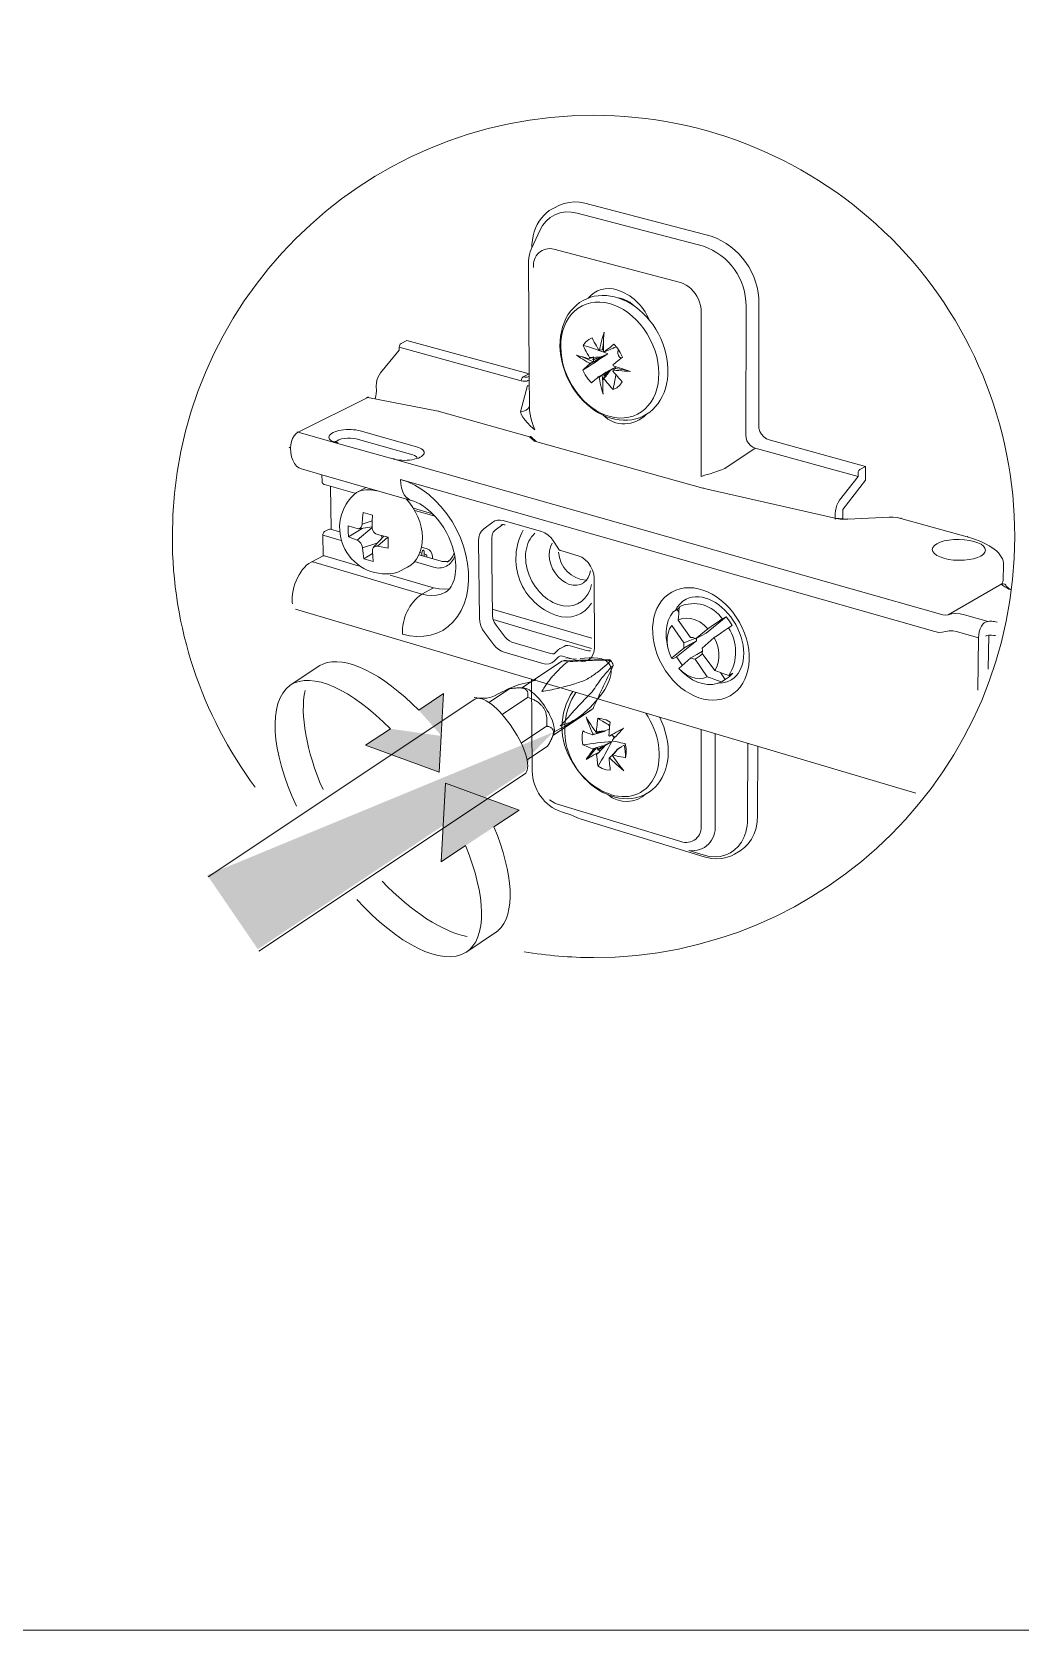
# Model space of a CAD drawing. Header units: metres. Extents: x -6.4 to 35.9, y -8.9 to 6.5.
# Drawn here: x 22.888 to 23.661, y -8.633 to -7.382 of the extents above; entities that cross this region are included whole.
import ezdxf

# ---------------------------------------------------------------- set-up
doc = ezdxf.new("R2010")
doc.units = ezdxf.units.M
doc.header["$MEASUREMENT"] = 0
doc.layers.add('PDF17_Geometry_Num_Penna__1_Num_Penna__255_Num_Penna__255_Num_Penna__255', color=255, linetype='Continuous', lineweight=18)
doc.layers.add('PDF17_Geometry_Num_Penna__7_Num_Penna__7_Num_Penna__7_Num_Penna__7', color=7, linetype='Continuous', lineweight=18)

msp = doc.modelspace()

# ---------------------------------------------------------------- hatches: boundary and pattern name
at = {"layer": 'PDF17_Geometry_Num_Penna__1_Num_Penna__255_Num_Penna__255_Num_Penna__255', "linetype": 'Continuous', "lineweight": 18}
for points in [[(23.2823, -7.889, 0.006666), (23.3034, -7.8728)], [(23.3034, -7.8728, 0.035982), (23.3169, -7.8726)], [(23.2957, -7.9302), (23.0252, -8.042), (23.0648, -8.1), (23.2742, -7.9601), (23.2788, -7.9476)]]:
    msp.add_hatch(color=255, dxfattribs=at).paths.add_polyline_path(points)
at = {"layer": 'PDF17_Geometry_Num_Penna__7_Num_Penna__7_Num_Penna__7_Num_Penna__7', "linetype": 'Continuous', "lineweight": 18}
for points in [[(23.1156, -7.8769), (23.1133, -7.8779), (23.09, -7.8935)], [(23.2082, -7.9327), (23.2101, -7.8999), (23.1906, -7.9129)], [(23.1685, -7.9275), (23.1489, -7.9404), (23.2066, -7.9615), (23.2082, -7.9331)], [(23.2115, -7.9701), (23.2081, -8.0317), (23.2692, -7.9912)], [(23.2526, -8.0855), (23.2276, -8.1026), (23.2515, -8.0863)]]:
    msp.add_hatch(color=7, dxfattribs=at).paths.add_polyline_path(points)

# ---------------------------------------------------------------- linework, layer by layer
at = {"layer": 'PDF17_Geometry_Num_Penna__1_Num_Penna__255_Num_Penna__255_Num_Penna__255', "color": 255, "linetype": 'Continuous', "lineweight": 18, "flags": 128}
for points in [[(23.1156, -7.8769), (23.1133, -7.8779), (23.09, -7.8935)], [(23.2082, -7.9327), (23.2101, -7.8999), (23.1906, -7.9129)], [(23.1685, -7.9275), (23.1489, -7.9404), (23.2066, -7.9615), (23.2082, -7.9331), (23.2084, -7.933)], [(23.2273, -8.0189), (23.2081, -8.0317), (23.2115, -7.9701), (23.2692, -7.9912), (23.2495, -8.0042)], [(23.2526, -8.0855), (23.2515, -8.0863), (23.2276, -8.1026)]]:
    msp.add_lwpolyline(points, dxfattribs=at)
at = {"layer": 'PDF17_Geometry_Num_Penna__1_Num_Penna__255_Num_Penna__255_Num_Penna__255', "color": 255, "linetype": 'Continuous', "lineweight": 18}
for points in [[(23.1906, -7.9129), (23.1622, -7.8841), (23.1333, -7.8695), (23.1156, -7.8769)], [(23.1906, -7.9129), (23.1622, -7.8841), (23.1333, -7.8695), (23.1156, -7.8769)], [(23.09, -7.8935), (23.1071, -7.8821), (23.1382, -7.8968), (23.1685, -7.9275)], [(23.09, -7.8935), (23.1071, -7.8821), (23.1382, -7.8968), (23.1685, -7.9275)], [(23.2084, -7.933), (23.2086, -7.933), (23.2081, -7.9327), (23.2082, -7.9327)], [(23.2084, -7.933), (23.2086, -7.933), (23.2081, -7.9327), (23.2082, -7.9327)], [(23.2495, -8.0042), (23.2645, -8.0407), (23.2669, -8.073), (23.2526, -8.0855)], [(23.2495, -8.0042), (23.2645, -8.0407), (23.2669, -8.073), (23.2526, -8.0855)], [(23.2276, -8.1026), (23.2445, -8.0914), (23.2432, -8.058), (23.2273, -8.0189)], [(23.2276, -8.1026), (23.2445, -8.0914), (23.2432, -8.058), (23.2273, -8.0189)]]:
    msp.add_open_spline(points, degree=3, dxfattribs=at)
at = {"layer": 'PDF17_Geometry_Num_Penna__7_Num_Penna__7_Num_Penna__7_Num_Penna__7', "color": 7, "linetype": 'Continuous', "lineweight": 18, "flags": 128}
for points in [[(24.9351, -8.6327), (22.1152, -8.6327), (22.1152, -4.6633), (24.9351, -4.6633)], [(23.3376, -7.6318), (23.3376, -7.6318)], [(23.2769, -7.6499), (23.277, -7.6499)], [(23.3311, -7.6522), (23.3336, -7.6507), (23.3317, -7.6526), (23.3314, -7.6524)], [(23.5585, -7.7618), (23.5585, -7.7618)]]:
    msp.add_lwpolyline(points, close=True, dxfattribs=at)
for points in [[(23.2732, -8.102, 0.041045), (23.3274, -8.1065, 0.414211), (23.6569, -7.777, 0.414214), (23.3274, -7.4475, 0.414207), (22.9979, -7.777, 0.161573), (23.0627, -7.9732)], [(23.2805, -7.5666, -0.538209), (23.2964, -7.5522), (23.3954, -7.5784), (23.3976, -7.5792), (23.3998, -7.5804), (23.4018, -7.5817), (23.4037, -7.5833), (23.4054, -7.585), (23.4069, -7.587), (23.4082, -7.5891), (23.4094, -7.5913), (23.4104, -7.5938), (23.4111, -7.5963), (23.4115, -7.599), (23.4117, -7.6016), (23.4117, -7.73), (23.4152, -7.7289), (23.4185, -7.7279), (23.4215, -7.7269), (23.4244, -7.7259), (23.4274, -7.7248), (23.4288, -7.7243), (23.4302, -7.7238), (23.4539, -7.708), (23.4519, -7.7072), (23.4501, -7.7058), (23.4486, -7.7041), (23.4474, -7.7021), (23.4467, -7.6998), (23.4464, -7.6974), (23.4467, -7.5969, 0.319226), (23.4134, -7.5499), (23.3145, -7.524)], [(23.4649, -7.7015), (23.4627, -7.7006), (23.4607, -7.6991), (23.4589, -7.6971), (23.4576, -7.6948), (23.4568, -7.6923), (23.4566, -7.6898), (23.4568, -7.595, 0.31958), (23.4194, -7.5421), (23.3205, -7.5163)], [(23.3708, -7.6073, 0.220418), (23.3457, -7.584, 0.305181), (23.3232, -7.5906)], [(23.3258, -7.6569), (23.3231, -7.654), (23.3208, -7.6506), (23.319, -7.6469, 0.003596), (23.3386, -7.6341), (23.3359, -7.6355), (23.3363, -7.6353)], [(23.5174, -7.763), (23.5175, -7.763), (23.5176, -7.7629), (23.5177, -7.7629), (23.5178, -7.7629), (23.5179, -7.7629), (23.518, -7.7629), (23.5196, -7.7631), (23.5213, -7.7632), (23.523, -7.7633), (23.5246, -7.7634), (23.5263, -7.7633), (23.5264, -7.7634), (23.5264, -7.7635), (23.5234, -7.7635), (23.5203, -7.7634), (23.5174, -7.763), (23.4129, -7.7393), (23.2812, -7.7025), (23.2773, -7.699), (23.2058, -7.6791), (23.1508, -7.6683), (23.151, -7.6682), (23.1513, -7.6681, 0.159065), (23.1497, -7.6684), (23.1502, -7.6682), (23.1508, -7.6683), (23.0964, -7.6954)], [(23.1066, -7.7971), (23.1071, -7.797), (23.1077, -7.797), (23.193, -7.8221, 0.253146), (23.178, -7.8534), (23.1836, -7.8547), (23.1891, -7.8553), (23.1946, -7.8551), (23.1998, -7.8543), (23.2048, -7.8527), (23.2094, -7.8505), (23.2137, -7.8475), (23.2176, -7.8439), (23.2209, -7.8397), (23.2238, -7.835), (23.2261, -7.8297), (23.2279, -7.824), (23.229, -7.8179), (23.2296, -7.8116), (23.2295, -7.805), (23.2288, -7.7983), (23.2276, -7.7915), (23.2256, -7.7847), (23.2232, -7.778), (23.2202, -7.7716), (23.2167, -7.7653), (23.2127, -7.7594), (23.2083, -7.7539), (23.2035, -7.7488), (23.1985, -7.7443), (23.1931, -7.7403), (23.1876, -7.737), (23.182, -7.7343), (23.1763, -7.7324), (23.5944, -7.8515), (23.5974, -7.8521), (23.6002, -7.852), (23.6029, -7.8515), (23.6056, -7.8509), (23.6085, -7.8509), (23.6114, -7.8514), (23.6285, -7.8563), (23.6279, -7.8974)], [(23.1575, -7.7414), (23.1534, -7.7406), (23.1493, -7.7405), (23.1455, -7.7411), (23.1419, -7.7425, 0.810184), (23.1744, -7.805), (23.1819, -7.8011)], [(23.1284, -7.7733), (23.122, -7.7714, 0.205296), (23.1201, -7.7716), (23.117, -7.7732, 0.270737), (23.1157, -7.7754), (23.116, -7.7759), (23.1167, -7.7762), (23.13, -7.7801)], [(23.2724, -7.772, 0.465021), (23.2983, -7.8388, 0.351932), (23.3259, -7.8292)], [(23.3001, -7.7893, 0.376816), (23.3218, -7.8113), (23.3233, -7.8092), (23.3243, -7.8067), (23.325, -7.8039)], [(23.1874, -7.7967), (23.2021, -7.801, 0.427977), (23.2188, -7.7924)], [(23.4071, -7.857), (23.4169, -7.8492), (23.4194, -7.8475), (23.4221, -7.8457), (23.425, -7.8438), (23.4281, -7.8416, 0.368924), (23.3945, -7.832), (23.3942, -7.8349), (23.394, -7.8376), (23.3938, -7.8401), (23.3935, -7.8424), (23.4033, -7.856)], [(23.4124, -7.8685), (23.4222, -7.882), (23.4246, -7.8828), (23.4273, -7.8838), (23.4302, -7.8847), (23.4333, -7.8857, 0.291932), (23.4329, -7.8484), (23.4298, -7.8506), (23.4269, -7.8526), (23.4243, -7.8544), (23.4218, -7.8562), (23.4123, -7.8644)], [(23.2911, -7.8917, -0.009294), (23.2935, -7.8887, -0.018591), (23.296, -7.8857, -0.02167), (23.3014, -7.8802, -0.013299), (23.3072, -7.875, 0.251749), (23.3026, -7.8746), (23.3015, -7.8754), (23.2714, -7.8955)], [(23.2889, -7.895, 0.014946), (23.2869, -7.8984, 0.000829), (23.2932, -7.8972, 0.009189), (23.2994, -7.8959, 0.011021), (23.3055, -7.8944, 0.010084), (23.3116, -7.8926, 0.004228), (23.3165, -7.891, 0.007192), (23.3213, -7.8892, 0.010393), (23.3254, -7.8868, 0.010686), (23.3293, -7.8841, 0.006608), (23.3332, -7.8812, 0.005734), (23.3368, -7.8781, -0.000103), (23.3389, -7.8761)], [(23.3372, -7.8739, 0.010957), (23.3302, -7.8739, 0.003192), (23.3232, -7.8741, 0.00198), (23.3151, -7.8745, 0.004919), (23.3072, -7.875)], [(23.3097, -7.9948), (23.3022, -7.9925, -0.313148), (23.2795, -7.9606), (23.2789, -7.8887)], [(23.3377, -7.8833, 0.013616), (23.3342, -7.8875, 0.011622), (23.3302, -7.8928, 0.008156), (23.3264, -7.8985, 0.005786), (23.3201, -7.9049, 0.006222), (23.3154, -7.9098, 0.003401), (23.3108, -7.9148, 0.002532), (23.3077, -7.9183)], [(23.341, -7.8818, -0.005319), (23.3391, -7.8858, 0.002955), (23.3359, -7.8924, 0.004501), (23.3329, -7.8989, 0.000422), (23.3299, -7.9053, -0.000818), (23.327, -7.9117, 0.004193), (23.3232, -7.9142)], [(23.2728, -7.896, 0.044216), (23.2712, -7.8957, 0.03682), (23.2687, -7.8955)], [(23.2855, -7.908, 0.041268), (23.283, -7.9061, 0.032479), (23.2801, -7.9046)], [(23.2909, -7.9224, -0.010978), (23.2907, -7.9254), (23.2708, -7.9387)], [(23.3149, -7.9193, -0.015264), (23.3104, -7.9217, -0.02104), (23.3059, -7.9237, -0.011038), (23.3014, -7.9252, 0.002032), (23.3046, -7.9218)], [(23.2925, -7.9395, 0.015672), (23.2941, -7.9365, 0.030074), (23.2953, -7.9336, 0.030434), (23.2958, -7.9319, 0.032042), (23.296, -7.9304, 0.060345), (23.2959, -7.929, 0.092449), (23.2954, -7.9279)], [(23.2992, -7.9864), (23.3957, -8.0158, 0.559056), (23.4116, -8.0028), (23.4116, -7.9281)], [(23.3267, -7.9433), (23.3253, -7.9427), (23.324, -7.9422), (23.3228, -7.9417), (23.3216, -7.9412), (23.3204, -7.9407), (23.319, -7.9401, -0.012313), (23.3417, -7.9374)], [(23.3365, -7.9406), (23.339, -7.939), (23.3417, -7.9374, -0.016933), (23.3309, -7.9568), (23.3306, -7.9552), (23.3304, -7.9537), (23.3302, -7.9523), (23.3301, -7.9509), (23.3299, -7.9494), (23.3297, -7.9477), (23.3295, -7.9474), (23.3292, -7.9471), (23.3277, -7.9479), (23.3264, -7.9487), (23.3253, -7.9494), (23.3241, -7.95), (23.3229, -7.9507), (23.3216, -7.9515), (23.3225, -7.9502), (23.3234, -7.9489), (23.3242, -7.9478), (23.325, -7.9466), (23.326, -7.9454), (23.327, -7.944), (23.3269, -7.9437), (23.3267, -7.9433), (23.3294, -7.9424), (23.327, -7.944)], [(23.3522, -7.9391), (23.3528, -7.9429), (23.3529, -7.9466), (23.3523, -7.9501, 0.075666), (23.3514, -7.9403), (23.3486, -7.9419)], [(23.4025, -8.0228, 0.486388), (23.4224, -8.0031), (23.4225, -7.9314)]]:
    msp.add_lwpolyline(points, format="xyb", dxfattribs=at)
for points in [[(23.2962, -7.5201), (23.2952, -7.5206), (23.2928, -7.5221), (23.2905, -7.5238), (23.2885, -7.5258), (23.2866, -7.5279), (23.2848, -7.5303), (23.2833, -7.533), (23.2821, -7.5358), (23.281, -7.5387), (23.2802, -7.5419), (23.2796, -7.5451), (23.2792, -7.5485), (23.2792, -7.5511), (23.2853, -7.5377)], [(23.2853, -7.5377), (23.2875, -7.5337), (23.2903, -7.5303), (23.2935, -7.5274), (23.2972, -7.5253), (23.3012, -7.5238), (23.3054, -7.5231), (23.3099, -7.5232), (23.3145, -7.524)], [(23.2962, -7.5201), (23.3008, -7.5179)], [(23.3008, -7.5179), (23.3044, -7.5164), (23.3082, -7.5156), (23.3122, -7.5153), (23.3163, -7.5155), (23.3205, -7.5163)], [(23.2789, -7.5517), (23.2783, -7.553), (23.2778, -7.5543), (23.2772, -7.5565), (23.2767, -7.5589), (23.2765, -7.5613), (23.2764, -7.5637), (23.2771, -7.6499)], [(23.2789, -7.5517), (23.2792, -7.5511)], [(23.3081, -7.6553), (23.3063, -7.6516), (23.3048, -7.6477), (23.3035, -7.6438), (23.3025, -7.6398), (23.3017, -7.6358), (23.3013, -7.6319), (23.3011, -7.628), (23.3012, -7.6242), (23.3015, -7.6204), (23.3022, -7.6168), (23.3031, -7.6132), (23.3043, -7.6098), (23.3058, -7.6066), (23.3074, -7.6036), (23.3094, -7.6008), (23.3116, -7.5983), (23.314, -7.5961), (23.3165, -7.5941), (23.3193, -7.5924), (23.3221, -7.591), (23.325, -7.5899), (23.328, -7.5891), (23.3311, -7.5887), (23.3342, -7.5884), (23.3374, -7.5885), (23.3407, -7.5889), (23.3439, -7.5896), (23.3471, -7.5905), (23.3504, -7.5918), (23.3537, -7.5933), (23.3569, -7.5951), (23.357, -7.5952)], [(23.3508, -7.5914), (23.3501, -7.5911), (23.3483, -7.5906), (23.3466, -7.5904)], [(23.3506, -7.5918), (23.3507, -7.5916), (23.3508, -7.5914)], [(23.3589, -7.5964), (23.3575, -7.5952), (23.3557, -7.5938), (23.3538, -7.5927), (23.3519, -7.5918), (23.3508, -7.5914)], [(23.357, -7.5952), (23.36, -7.5972), (23.363, -7.5996), (23.366, -7.6022), (23.3688, -7.6051), (23.3714, -7.6082), (23.3739, -7.6115), (23.3762, -7.6149), (23.3782, -7.6185), (23.38, -7.6222), (23.3816, -7.626), (23.3829, -7.6299), (23.384, -7.6339), (23.3848, -7.6378), (23.3853, -7.6417), (23.3856, -7.6457), (23.3856, -7.6496), (23.3855, -7.6506)], [(23.1768, -7.626), (23.1761, -7.6266), (23.1755, -7.6278), (23.1754, -7.629)], [(23.1814, -7.6237), (23.1768, -7.626)], [(23.1814, -7.6237), (23.2769, -7.6499), (23.2724, -7.6522)], [(23.3263, -7.6216), (23.3236, -7.6229), (23.3212, -7.6249), (23.3193, -7.6275), (23.3201, -7.6293), (23.3209, -7.6309), (23.3217, -7.6324), (23.3225, -7.6338), (23.3234, -7.6354), (23.3243, -7.6371)], [(23.3321, -7.6313), (23.3318, -7.6312), (23.3314, -7.6312), (23.3304, -7.6295), (23.3296, -7.6279), (23.3288, -7.6265), (23.328, -7.625), (23.3272, -7.6234), (23.3263, -7.6216)], [(23.3352, -7.6322), (23.3352, -7.6295), (23.3352, -7.6271), (23.3352, -7.6248), (23.3353, -7.6225), (23.3354, -7.6199), (23.3356, -7.6172), (23.3348, -7.6198), (23.3342, -7.6222), (23.3336, -7.6243), (23.3331, -7.6265), (23.3326, -7.6287), (23.3321, -7.6313)], [(23.3352, -7.6253), (23.3345, -7.6307), (23.3346, -7.631)], [(23.3358, -7.6325), (23.3371, -7.6315), (23.3383, -7.6305), (23.3395, -7.6296), (23.3406, -7.6288), (23.3418, -7.6278), (23.3433, -7.6267)], [(23.3433, -7.6267), (23.346, -7.6297), (23.3483, -7.6331), (23.3501, -7.6367)], [(23.1754, -7.629), (23.1754, -7.6313), (23.1608, -7.649)], [(23.2771, -7.6545), (23.2761, -7.655), (23.2751, -7.6554), (23.2741, -7.6556), (23.2731, -7.6556), (23.2721, -7.6555), (23.2709, -7.6553), (23.1754, -7.629)], [(23.3242, -7.6378), (23.3222, -7.6374), (23.3205, -7.6369), (23.3189, -7.6365), (23.3174, -7.6361), (23.3157, -7.6357), (23.314, -7.6351), (23.3157, -7.6363), (23.3174, -7.6374), (23.3189, -7.6383), (23.3205, -7.6393), (23.3222, -7.6403), (23.3241, -7.6414)], [(23.3186, -7.6365), (23.3273, -7.6404)], [(23.3268, -7.6369), (23.3242, -7.6378), (23.3243, -7.6374), (23.3243, -7.6371)], [(23.3243, -7.6371), (23.3268, -7.6369)], [(23.3332, -7.6366), (23.3304, -7.6374), (23.3274, -7.6384), (23.3266, -7.6384)], [(23.3266, -7.6384), (23.3274, -7.6388)], [(23.3274, -7.6366), (23.3268, -7.6369)], [(23.3328, -7.6372), (23.3304, -7.6386), (23.3275, -7.6403), (23.3273, -7.6404)], [(23.3274, -7.6366), (23.3275, -7.6369), (23.3274, -7.6376), (23.3274, -7.6384)], [(23.3328, -7.6372), (23.3302, -7.6379), (23.3274, -7.6388), (23.3274, -7.6395), (23.3275, -7.6403)], [(23.3275, -7.6369), (23.3291, -7.6367), (23.3306, -7.6367), (23.3332, -7.6366)], [(23.3321, -7.6313), (23.3339, -7.631)], [(23.3328, -7.6372), (23.3363, -7.6353)], [(23.3332, -7.6366), (23.3359, -7.6355)], [(23.3345, -7.6307), (23.3339, -7.631)], [(23.3352, -7.631), (23.3349, -7.631), (23.3346, -7.631)], [(23.3352, -7.6322), (23.3355, -7.6323), (23.3358, -7.6325)], [(23.3377, -7.6317), (23.3372, -7.632), (23.3358, -7.6325)], [(23.3404, -7.6308), (23.3391, -7.6313), (23.3376, -7.6318)], [(23.3435, -7.6293), (23.3404, -7.6308)], [(23.3427, -7.6297), (23.343, -7.6296), (23.3435, -7.6293)], [(23.3501, -7.6367), (23.3487, -7.6379), (23.3475, -7.6388), (23.3463, -7.6397), (23.3452, -7.6406), (23.344, -7.6416), (23.3427, -7.6426)], [(23.3451, -7.6286), (23.343, -7.6296)], [(23.3471, -7.6311), (23.3465, -7.6323), (23.3464, -7.6338), (23.3468, -7.6354), (23.3478, -7.6367), (23.349, -7.6376)], [(23.1574, -7.6592), (23.1575, -7.657), (23.1579, -7.6548), (23.1586, -7.6527), (23.1596, -7.6507), (23.1608, -7.649)], [(23.2769, -7.6518), (23.2755, -7.6523), (23.2739, -7.6525), (23.2724, -7.6522), (23.2716, -7.6529), (23.2711, -7.654), (23.2709, -7.6553)], [(23.2771, -7.6499), (23.2773, -7.6758)], [(23.319, -7.6469), (23.3199, -7.6461), (23.3207, -7.6453), (23.3215, -7.6445), (23.3223, -7.6438), (23.3232, -7.643), (23.3243, -7.6422), (23.3242, -7.6418), (23.3241, -7.6414)], [(23.3241, -7.6414), (23.3268, -7.6407)], [(23.3243, -7.6422), (23.3268, -7.6407)], [(23.3268, -7.6407), (23.3273, -7.6404)], [(23.3336, -7.6507), (23.3341, -7.6505)], [(23.3347, -7.6564), (23.3341, -7.6505)], [(23.3396, -7.6472), (23.3372, -7.6486), (23.3343, -7.6503)], [(23.3343, -7.6503), (23.3349, -7.6506), (23.3356, -7.6509)], [(23.3348, -7.6535), (23.3369, -7.6517)], [(23.3369, -7.6517), (23.3355, -7.6536)], [(23.3357, -7.6518), (23.3356, -7.6509), (23.3377, -7.6489), (23.3396, -7.6472)], [(23.3357, -7.6518), (23.3359, -7.651)], [(23.3373, -7.6512), (23.3366, -7.6511), (23.3359, -7.651), (23.3382, -7.6489), (23.3403, -7.6471)], [(23.3369, -7.6517), (23.3374, -7.6515), (23.3373, -7.6512)], [(23.3403, -7.6471), (23.339, -7.649), (23.3382, -7.65), (23.3373, -7.6512)], [(23.3425, -7.6457), (23.3396, -7.6472)], [(23.3445, -7.6446), (23.3427, -7.6456), (23.3403, -7.6471)], [(23.344, -7.6458), (23.3427, -7.647), (23.3427, -7.6473), (23.3426, -7.6477)], [(23.3427, -7.6621), (23.3455, -7.6607), (23.3479, -7.6587), (23.3498, -7.6561), (23.3484, -7.6546), (23.3472, -7.6532), (23.3461, -7.6519), (23.345, -7.6506), (23.3439, -7.6492), (23.3426, -7.6477)], [(23.3427, -7.6426), (23.3427, -7.643), (23.3428, -7.6434)], [(23.3448, -7.6504), (23.3445, -7.6524), (23.3441, -7.6549), (23.3438, -7.6563), (23.3435, -7.658), (23.3431, -7.6599), (23.3427, -7.662)], [(23.3428, -7.647), (23.3451, -7.6472), (23.3473, -7.6473), (23.3494, -7.6475), (23.3515, -7.6476), (23.3539, -7.6477), (23.3564, -7.6479), (23.3539, -7.6471), (23.3516, -7.6464), (23.3494, -7.6457), (23.3474, -7.645), (23.3452, -7.6443), (23.3428, -7.6434)], [(23.3446, -7.6456), (23.344, -7.6458)], [(23.3446, -7.6456), (23.3444, -7.6454), (23.3445, -7.6447), (23.3446, -7.644)], [(23.353, -7.6468), (23.3446, -7.6456)], [(23.1565, -7.6692), (23.157, -7.6673), (23.1573, -7.6653), (23.1575, -7.6634), (23.1574, -7.6592)], [(23.2814, -7.6937), (23.2782, -7.6908), (23.2757, -7.6882), (23.2737, -7.6858), (23.2721, -7.6836), (23.2709, -7.6814), (23.2705, -7.6804), (23.2703, -7.6794), (23.2757, -7.6589)], [(23.2757, -7.6589), (23.2764, -7.6591), (23.2771, -7.6592)], [(23.3311, -7.6522), (23.3301, -7.6531), (23.3292, -7.6539), (23.3283, -7.6546), (23.3275, -7.6553), (23.3267, -7.6561), (23.3258, -7.6569)], [(23.3317, -7.6526), (23.3322, -7.655), (23.3326, -7.6572), (23.3331, -7.6592), (23.3336, -7.6612), (23.3341, -7.6634), (23.3348, -7.6657), (23.3347, -7.6636), (23.3346, -7.6616), (23.3346, -7.6597), (23.3347, -7.6578), (23.3347, -7.6558), (23.3348, -7.6535)], [(23.3427, -7.662), (23.3413, -7.6605), (23.3401, -7.6591), (23.339, -7.6578), (23.3379, -7.6565), (23.3367, -7.6551), (23.3355, -7.6536), (23.3352, -7.6535), (23.3348, -7.6535)], [(23.2703, -7.6794), (23.2727, -7.679), (23.2748, -7.6781), (23.2763, -7.6768), (23.2773, -7.6751)], [(23.2773, -7.6758), (23.2774, -7.6785), (23.2778, -7.6813), (23.2784, -7.6841), (23.2792, -7.687), (23.2801, -7.6901), (23.2814, -7.6937)], [(23.2058, -7.6791), (23.2061, -7.6789), (23.2064, -7.6789)], [(23.1262, -7.7039), (23.0964, -7.6954), (23.0948, -7.6965), (23.0933, -7.6982), (23.092, -7.7003), (23.0911, -7.7028), (23.0905, -7.7053), (23.0903, -7.7079)], [(23.0953, -7.6955), (23.0958, -7.6953), (23.0964, -7.6954)], [(23.1258, -7.703), (23.1268, -7.7021), (23.1282, -7.7013), (23.1301, -7.7007), (23.1324, -7.7003), (23.1348, -7.7), (23.1373, -7.7), (23.1397, -7.7003), (23.1418, -7.7007)], [(23.1418, -7.7007), (23.1859, -7.7132), (23.1874, -7.7138), (23.1887, -7.7144), (23.1895, -7.7152)], [(23.1449, -7.6945), (23.1889, -7.7069)], [(23.2773, -7.699), (23.2778, -7.6989), (23.2782, -7.699)], [(23.2782, -7.699), (23.2785, -7.6991), (23.2788, -7.6993)], [(23.2788, -7.6993), (23.2825, -7.7026), (23.2822, -7.7025)], [(23.4649, -7.7015), (23.5402, -7.7222), (23.5358, -7.7246)], [(23.0893, -7.7071), (23.0896, -7.7075), (23.0903, -7.7079)], [(23.0989, -7.7242), (23.0969, -7.7233), (23.095, -7.7219), (23.0934, -7.7199), (23.0921, -7.7174), (23.0912, -7.7146), (23.0906, -7.7113), (23.0903, -7.7079)], [(23.125, -7.7025), (23.1251, -7.7026), (23.1253, -7.7027), (23.1256, -7.7029), (23.1262, -7.7032), (23.1268, -7.7034), (23.1277, -7.7037)], [(23.1277, -7.7037), (23.127, -7.7036), (23.1262, -7.7039)], [(23.1262, -7.7039), (23.1703, -7.7164)], [(23.2812, -7.7026), (23.2817, -7.7025), (23.2822, -7.7025)], [(23.4539, -7.708), (23.5343, -7.7301), (23.5343, -7.7278)], [(23.115, -7.734), (23.1148, -7.7287), (23.0989, -7.7242)], [(23.1718, -7.7162), (23.1711, -7.7161), (23.1703, -7.7164)], [(23.1703, -7.7164), (23.6005, -7.8384)], [(23.5402, -7.7222), (23.5401, -7.7329), (23.5224, -7.7559)], [(23.5358, -7.7246), (23.535, -7.7253), (23.5345, -7.7265), (23.5343, -7.7278)], [(23.1848, -7.7488), (23.1148, -7.7288)], [(23.1168, -7.7363), (23.1167, -7.7363), (23.1167, -7.7363), (23.1167, -7.7363), (23.1167, -7.7363), (23.1166, -7.7363), (23.1166, -7.7363), (23.1165, -7.7363), (23.1165, -7.7363), (23.1164, -7.7362), (23.1164, -7.7362), (23.1164, -7.7362), (23.1164, -7.7362), (23.1163, -7.7362), (23.1163, -7.7362), (23.1163, -7.7361), (23.1162, -7.7361), (23.1162, -7.7361), (23.1162, -7.7361), (23.1161, -7.7361), (23.1161, -7.736), (23.116, -7.736), (23.116, -7.736), (23.116, -7.736), (23.116, -7.736), (23.116, -7.7359), (23.1159, -7.7359), (23.1159, -7.7359), (23.1159, -7.7359), (23.1158, -7.7359), (23.1158, -7.7358), (23.1158, -7.7358), (23.1157, -7.7357), (23.1157, -7.7357), (23.1156, -7.7356), (23.1156, -7.7356), (23.1155, -7.7356), (23.1155, -7.7355), (23.1155, -7.7355), (23.1155, -7.7355), (23.1155, -7.7355), (23.1155, -7.7354), (23.1154, -7.7354), (23.1154, -7.7354), (23.1154, -7.7353), (23.1153, -7.7353), (23.1153, -7.7352), (23.1153, -7.7352), (23.1153, -7.7352), (23.1153, -7.7351), (23.1152, -7.7351), (23.1152, -7.735), (23.1152, -7.735), (23.1152, -7.7349), (23.1152, -7.7349), (23.1151, -7.7349), (23.1151, -7.7349), (23.1151, -7.7348), (23.1151, -7.7348), (23.1151, -7.7347), (23.1151, -7.7347), (23.1151, -7.7347), (23.1151, -7.7346), (23.1151, -7.7346), (23.1151, -7.7345), (23.115, -7.7345), (23.115, -7.7345), (23.115, -7.7345), (23.115, -7.7344), (23.115, -7.7344), (23.115, -7.7343), (23.115, -7.7343), (23.115, -7.7343), (23.115, -7.7342), (23.115, -7.7342), (23.115, -7.7341), (23.115, -7.7341), (23.115, -7.734), (23.115, -7.734)], [(23.1406, -7.7432), (23.1168, -7.7363)], [(23.1221, -7.7714), (23.1215, -7.7377)], [(23.1495, -7.7386), (23.1419, -7.7425)], [(23.1763, -7.7324), (23.1766, -7.7359), (23.1771, -7.7391), (23.1781, -7.742), (23.1793, -7.7444), (23.1809, -7.7464), (23.1828, -7.7479), (23.1848, -7.7488)], [(23.4129, -7.7393), (23.4132, -7.7392), (23.4136, -7.7392)], [(23.5199, -7.7487), (23.5343, -7.7301)], [(23.2033, -7.7612), (23.2027, -7.7605), (23.1999, -7.7578), (23.1971, -7.7554), (23.1943, -7.7534), (23.1915, -7.7516), (23.1892, -7.7504), (23.1869, -7.7495), (23.1848, -7.7488)], [(23.5165, -7.7591), (23.5166, -7.7569), (23.5171, -7.7547), (23.5178, -7.7525), (23.5188, -7.7504), (23.5199, -7.7487)], [(23.1471, -7.7582), (23.1467, -7.7628), (23.1463, -7.7674), (23.1461, -7.7687), (23.1457, -7.7697), (23.1451, -7.7704), (23.1444, -7.7709), (23.1434, -7.7711), (23.1424, -7.7709)], [(23.1471, -7.7582), (23.1508, -7.7592), (23.1545, -7.7603)], [(23.1545, -7.7603), (23.1543, -7.765), (23.1542, -7.7696)], [(23.1865, -7.755), (23.2015, -7.7593)], [(23.1875, -7.7566), (23.2024, -7.7609), (23.2019, -7.7606), (23.2016, -7.7601), (23.2015, -7.7593)], [(23.2034, -7.7612), (23.2024, -7.7609)], [(23.2183, -7.7897), (23.2181, -7.789), (23.2171, -7.7852), (23.2158, -7.7814), (23.2142, -7.7776), (23.2123, -7.7739), (23.2102, -7.7702), (23.2079, -7.7668), (23.2054, -7.7635), (23.2033, -7.7612)], [(23.2566, -7.7646), (23.2544, -7.7642), (23.2523, -7.7643), (23.2502, -7.7648), (23.2485, -7.7659)], [(23.2868, -7.7732), (23.2566, -7.7646)], [(23.5174, -7.763), (23.5164, -7.7636), (23.5165, -7.7591)], [(23.5222, -7.7633), (23.5223, -7.7618), (23.5223, -7.7603), (23.5224, -7.7559)], [(23.5264, -7.7635), (23.5586, -7.762), (23.5618, -7.762), (23.5649, -7.7623), (23.5677, -7.7629)], [(23.5677, -7.7629), (23.5681, -7.7627), (23.5684, -7.7628)], [(23.6196, -7.7773), (23.5677, -7.7629)], [(23.1157, -7.7754), (23.116, -7.7922)], [(23.1356, -7.7772), (23.1354, -7.7729), (23.1354, -7.7686)], [(23.1354, -7.7686), (23.1388, -7.7698), (23.1424, -7.7709)], [(23.1463, -7.7707), (23.1356, -7.7772)], [(23.1356, -7.7772), (23.139, -7.7786), (23.1425, -7.78), (23.1436, -7.7805), (23.1445, -7.7814), (23.1453, -7.7823), (23.1459, -7.7833), (23.1464, -7.7846), (23.1467, -7.7859)], [(23.1542, -7.7699), (23.1425, -7.78)], [(23.1437, -7.7711), (23.1542, -7.7696)], [(23.1543, -7.7648), (23.1463, -7.7674)], [(23.1542, -7.7696), (23.1543, -7.771), (23.1547, -7.7723), (23.1553, -7.7734), (23.1561, -7.7743), (23.1571, -7.775), (23.1583, -7.7756), (23.1625, -7.7766), (23.1667, -7.7777)], [(23.1553, -7.7854), (23.1634, -7.7769)], [(23.1613, -7.7764), (23.1617, -7.7774), (23.162, -7.7784)], [(23.2415, -7.7711), (23.2397, -7.7728), (23.2385, -7.775), (23.2377, -7.7776), (23.2375, -7.7804)], [(23.2485, -7.7659), (23.2415, -7.7711)], [(23.2504, -7.7721), (23.2489, -7.7737), (23.248, -7.7758), (23.2477, -7.7783)], [(23.2504, -7.7721), (23.2563, -7.7677), (23.2559, -7.7678), (23.2555, -7.7679), (23.255, -7.7681)], [(23.2583, -7.7679), (23.2576, -7.7678), (23.257, -7.7677), (23.2564, -7.7677), (23.2563, -7.7677)], [(23.2961, -7.7807), (23.2942, -7.7781), (23.2919, -7.776), (23.2894, -7.7743), (23.2868, -7.7732)], [(23.6202, -7.7772), (23.6199, -7.7771), (23.6196, -7.7773)], [(23.1587, -7.7819), (23.1467, -7.7859)], [(23.1477, -7.7945), (23.1471, -7.7903), (23.1467, -7.7859)], [(23.1584, -7.7846), (23.1573, -7.7845), (23.1563, -7.7848), (23.1555, -7.7853), (23.1549, -7.786), (23.1545, -7.7869), (23.1545, -7.7882), (23.1547, -7.7925), (23.1551, -7.7967)], [(23.1665, -7.7776), (23.1584, -7.7846)], [(23.1668, -7.7862), (23.1626, -7.7855), (23.1584, -7.7846)], [(23.1667, -7.7777), (23.1668, -7.782), (23.1668, -7.7862)], [(23.1948, -7.7907), (23.1948, -7.7896), (23.1948, -7.7885), (23.1946, -7.7881), (23.1943, -7.7878), (23.1939, -7.7879), (23.1936, -7.7882), (23.1932, -7.7891), (23.193, -7.7902), (23.1915, -7.7897)], [(23.1973, -7.7867), (23.1928, -7.7854)], [(23.2014, -7.7925), (23.201, -7.7907), (23.2002, -7.7889), (23.1989, -7.7875), (23.1973, -7.7867)], [(23.2142, -7.7962), (23.2153, -7.7952), (23.2164, -7.7939), (23.2173, -7.7924), (23.218, -7.7907), (23.2183, -7.7897)], [(23.2375, -7.7804), (23.2381, -7.8409)], [(23.2477, -7.7822), (23.2477, -7.7783)], [(23.2479, -7.7947), (23.2477, -7.7822)], [(23.2994, -7.7859), (23.2961, -7.7807)], [(23.3025, -7.7884), (23.3014, -7.7879), (23.3003, -7.7871), (23.2994, -7.7859)], [(23.3154, -7.7921), (23.3025, -7.7884)], [(23.0916, -7.8273), (23.0917, -7.8247), (23.0919, -7.822), (23.0923, -7.8194), (23.093, -7.8168), (23.0937, -7.8142), (23.0947, -7.8117), (23.0957, -7.8093), (23.097, -7.807), (23.0983, -7.8049), (23.0997, -7.803), (23.1013, -7.8012), (23.1029, -7.7996), (23.1047, -7.7982), (23.1066, -7.7971), (23.116, -7.7922)], [(23.1161, -7.7922), (23.1164, -7.7921), (23.1169, -7.7923)], [(23.1169, -7.7923), (23.1433, -7.7999)], [(23.1546, -7.7904), (23.1477, -7.7945)], [(23.1551, -7.7967), (23.1513, -7.7956), (23.1477, -7.7945)], [(23.1908, -7.7914), (23.2074, -7.7962), (23.209, -7.7965), (23.2106, -7.7967), (23.2121, -7.7967), (23.2134, -7.7965), (23.2142, -7.7962)], [(23.193, -7.792), (23.193, -7.7902)], [(23.1962, -7.7911), (23.1948, -7.7907)], [(23.1948, -7.7907), (23.1948, -7.7926)], [(23.1969, -7.7922), (23.1969, -7.7917), (23.1965, -7.7913), (23.1962, -7.7911)], [(23.197, -7.7932), (23.1969, -7.7922)], [(23.2014, -7.7944), (23.2014, -7.7925)], [(23.2128, -7.7972), (23.2141, -7.7963), (23.2142, -7.7962)], [(23.2481, -7.8184), (23.2479, -7.7947)], [(23.3278, -7.8098), (23.3275, -7.8066), (23.3266, -7.8033), (23.3251, -7.8002), (23.3231, -7.7974), (23.3207, -7.795), (23.3181, -7.7932), (23.3154, -7.7921)], [(23.6482, -7.7992), (23.6479, -7.8111), (23.6475, -7.8125), (23.6471, -7.8135), (23.6467, -7.8142)], [(23.1682, -7.8072), (23.2023, -7.8172)], [(23.3281, -7.8639), (23.3278, -7.8098)], [(23.6468, -7.8145), (23.6468, -7.8143), (23.6467, -7.8142), (23.6048, -7.8384), (23.6027, -7.8387), (23.6005, -7.8384)], [(23.6467, -7.8142), (23.6479, -7.814), (23.6491, -7.8143), (23.6499, -7.8151)], [(23.6536, -7.8184), (23.653, -7.8182), (23.6522, -7.8182), (23.6506, -7.8172), (23.6492, -7.8165), (23.6483, -7.8159), (23.6476, -7.8154), (23.6471, -7.815), (23.6468, -7.8145)], [(23.2149, -7.8179), (23.2108, -7.8183), (23.2066, -7.8181), (23.2023, -7.8172), (23.193, -7.8221)], [(23.2116, -7.8207), (23.2082, -7.8221), (23.2046, -7.8229), (23.2009, -7.8232), (23.197, -7.8229), (23.193, -7.8221)], [(23.2511, -7.8465), (23.2496, -7.8441), (23.2486, -7.8414), (23.2483, -7.8387), (23.2481, -7.8184)], [(23.3912, -7.8352), (23.3929, -7.8324), (23.3949, -7.8299), (23.3972, -7.8277), (23.3999, -7.8261)], [(23.6499, -7.8151), (23.6504, -7.8163)], [(23.6501, -7.816), (23.6501, -7.816), (23.6502, -7.8161), (23.6505, -7.8163)], [(23.6505, -7.8163), (23.6511, -7.8168), (23.6519, -7.8174), (23.6527, -7.8179), (23.6536, -7.8184)], [(23.092, -7.8298), (23.0917, -7.8286), (23.0916, -7.8273)], [(23.5794, -7.9779), (23.0943, -7.8338)], [(23.326, -7.8565), (23.2482, -7.8338)], [(23.3849, -7.861), (23.3842, -7.8562), (23.3841, -7.8515), (23.3847, -7.8471), (23.3858, -7.8429), (23.3875, -7.8392), (23.3898, -7.8359)], [(23.3898, -7.8359), (23.3928, -7.8343), (23.3941, -7.8362)], [(23.3928, -7.8343), (23.3936, -7.8334), (23.3945, -7.8326)], [(23.636, -7.8435), (23.6175, -7.8383), (23.6142, -7.8376), (23.6109, -7.8374), (23.6077, -7.8376), (23.6048, -7.8384)], [(23.2381, -7.8409), (23.2384, -7.8439), (23.2392, -7.8469), (23.2405, -7.8498), (23.2423, -7.8525)], [(23.2785, -7.8508), (23.2488, -7.8421)], [(23.2511, -7.8465), (23.2582, -7.8558)], [(23.3257, -7.8647), (23.2785, -7.8508)], [(23.3887, -7.8466), (23.3869, -7.8494), (23.3857, -7.8527), (23.3851, -7.8564), (23.3851, -7.8603), (23.3856, -7.8642), (23.3867, -7.8683), (23.3883, -7.8722), (23.3981, -7.8643)], [(23.3887, -7.8466), (23.3981, -7.8603)], [(23.3935, -7.8424), (23.3966, -7.8413), (23.3999, -7.8409), (23.4034, -7.8412), (23.407, -7.8422), (23.4105, -7.8439), (23.4138, -7.8463), (23.4169, -7.8492)], [(23.4281, -7.8416), (23.4312, -7.84), (23.4154, -7.8526)], [(23.4312, -7.84), (23.4337, -7.8432), (23.4359, -7.8467)], [(23.4359, -7.8467), (23.4329, -7.8484)], [(23.6285, -7.8563), (23.6287, -7.854), (23.6291, -7.8517), (23.6299, -7.8494), (23.6308, -7.8473), (23.6315, -7.8463), (23.6323, -7.8454), (23.633, -7.8447), (23.6339, -7.8442), (23.6348, -7.8438), (23.636, -7.8435)], [(23.636, -7.8435), (23.637, -7.8434), (23.638, -7.8434), (23.6389, -7.8434), (23.6399, -7.8435), (23.6408, -7.8436), (23.6418, -7.8438)], [(23.6418, -7.8438), (23.6431, -7.844)], [(23.2423, -7.8525), (23.2494, -7.8618)], [(23.2494, -7.8618), (23.2512, -7.8638), (23.2532, -7.8655), (23.2553, -7.8668), (23.2575, -7.8676)], [(23.2582, -7.8558), (23.2598, -7.8575), (23.2616, -7.8588), (23.2636, -7.8597)], [(23.2636, -7.8597), (23.2936, -7.8685)], [(23.2967, -7.8688), (23.2998, -7.8657), (23.3001, -7.8654), (23.3005, -7.8651), (23.3008, -7.8648), (23.3012, -7.8646)], [(23.3043, -7.863), (23.3012, -7.8646)], [(23.3219, -7.8663), (23.3091, -7.8626), (23.3074, -7.8623), (23.3058, -7.8624), (23.3043, -7.863)], [(23.3158, -7.8743), (23.3185, -7.8748), (23.3211, -7.8745), (23.3235, -7.8735), (23.3254, -7.8719), (23.3269, -7.8696), (23.3278, -7.8669), (23.3281, -7.8639)], [(23.3856, -7.8644), (23.3849, -7.861)], [(23.4079, -7.8586), (23.3924, -7.8712)], [(23.3981, -7.8643), (23.3979, -7.8623), (23.3981, -7.8603), (23.4026, -7.8585), (23.4067, -7.8568)], [(23.3981, -7.8643), (23.4032, -7.8614), (23.4079, -7.8586)], [(23.4071, -7.857), (23.4052, -7.8562), (23.4033, -7.856)], [(23.4154, -7.8526), (23.4115, -7.8547), (23.4071, -7.857)], [(23.4079, -7.8566), (23.4079, -7.8576), (23.4079, -7.8586)], [(23.4124, -7.8685), (23.4126, -7.8665), (23.4123, -7.8644)], [(23.4218, -7.8562), (23.4236, -7.8601), (23.4248, -7.8641), (23.4254, -7.8681), (23.4255, -7.872), (23.4249, -7.8757), (23.4238, -7.8791), (23.4222, -7.882)], [(23.6366, -7.8543), (23.6351, -7.8546), (23.6339, -7.8551)], [(23.6362, -7.8809), (23.6366, -7.8543)], [(23.6366, -7.8543), (23.6386, -7.8542), (23.6405, -7.8544), (23.6417, -7.8546)], [(23.1156, -7.8769), (23.1133, -7.8779), (23.09, -7.8935)], [(23.2575, -7.8676), (23.2876, -7.8765)], [(23.2876, -7.8765), (23.2901, -7.877), (23.2926, -7.8768), (23.2948, -7.876), (23.2967, -7.8745)], [(23.2936, -7.8685), (23.2952, -7.8688), (23.2967, -7.8688)], [(23.2967, -7.8745), (23.3, -7.8712)], [(23.3, -7.8712), (23.3009, -7.8707), (23.3019, -7.8704), (23.3031, -7.8706)], [(23.3031, -7.8706), (23.3158, -7.8743)], [(23.3395, -7.8733), (23.3041, -7.8742)], [(23.3219, -7.8663), (23.3234, -7.8666), (23.3249, -7.8665)], [(23.3893, -7.8728), (23.389, -7.8726), (23.3888, -7.8725), (23.3885, -7.8723), (23.3883, -7.8722)], [(23.3969, -7.8779), (23.3945, -7.8747), (23.3924, -7.8712), (23.3893, -7.8728)], [(23.3941, -7.8803), (23.4036, -7.8721)], [(23.4126, -7.8669), (23.4082, -7.8694), (23.4036, -7.8721)], [(23.4036, -7.8721), (23.4052, -7.8728), (23.4069, -7.8731)], [(23.4163, -7.8869), (23.4069, -7.8731), (23.4099, -7.8709), (23.4127, -7.8689)], [(23.3414, -7.881), (23.3427, -7.8781)], [(23.4163, -7.8869), (23.4134, -7.8878), (23.4102, -7.8881), (23.4069, -7.8878), (23.4036, -7.8868), (23.4002, -7.8852), (23.397, -7.883), (23.3941, -7.8803)], [(23.3951, -7.8813), (23.3976, -7.8837)], [(23.3976, -7.8837), (23.4011, -7.8867), (23.4049, -7.8891), (23.4088, -7.891), (23.4127, -7.8922), (23.4166, -7.8928), (23.4204, -7.8928), (23.424, -7.892), (23.4274, -7.8907), (23.4243, -7.8896), (23.4214, -7.8886), (23.4188, -7.8877), (23.4163, -7.8869)], [(23.4352, -7.8892), (23.4318, -7.8907), (23.4282, -7.8916), (23.4245, -7.8919)], [(23.4267, -7.8835), (23.4304, -7.889)], [(23.4304, -7.889), (23.4274, -7.8907)], [(23.4304, -7.889), (23.4336, -7.8868), (23.4364, -7.884), (23.4333, -7.8857)], [(23.2082, -7.9327), (23.2101, -7.8999), (23.1906, -7.9129)], [(23.2617, -7.8962), (23.2456, -7.9069)], [(23.2723, -7.8954), (23.2681, -7.8955)], [(23.2967, -7.9305), (23.2968, -7.9295), (23.2968, -7.9283), (23.2967, -7.9269), (23.2964, -7.9255), (23.296, -7.9239), (23.2955, -7.9223), (23.2949, -7.9205), (23.2941, -7.9188), (23.2932, -7.917), (23.2923, -7.9151), (23.2912, -7.9132), (23.2901, -7.9114), (23.2889, -7.9095), (23.2877, -7.9078), (23.2864, -7.9061), (23.285, -7.9044), (23.2837, -7.9029), (23.2823, -7.9015), (23.2809, -7.9002), (23.2796, -7.899), (23.2783, -7.898), (23.2771, -7.8971), (23.2759, -7.8964), (23.2747, -7.8959), (23.2737, -7.8956), (23.2727, -7.8954), (23.2723, -7.8954)], [(23.2346, -7.9044), (23.0259, -8.0433)], [(23.2758, -7.903), (23.2558, -7.9163)], [(23.296, -7.9324), (23.3261, -7.9123)], [(23.3291, -7.93), (23.3277, -7.9279), (23.3263, -7.926), (23.3252, -7.9242), (23.324, -7.9223), (23.3227, -7.9203), (23.3215, -7.9181), (23.3224, -7.9207), (23.3232, -7.9229), (23.3241, -7.9251), (23.325, -7.9272), (23.3259, -7.9294), (23.327, -7.9318)], [(23.3404, -7.9222), (23.3372, -7.9206), (23.3339, -7.9196), (23.3307, -7.9193), (23.3304, -7.9213), (23.3302, -7.923), (23.3301, -7.9246), (23.33, -7.9262), (23.3298, -7.9279), (23.3297, -7.9298)], [(23.3307, -7.9193), (23.3318, -7.92), (23.3327, -7.9205), (23.3344, -7.9215), (23.3358, -7.9223), (23.3369, -7.923), (23.3379, -7.9236), (23.3387, -7.9242), (23.34, -7.9252)], [(23.3399, -7.9332), (23.3397, -7.933), (23.3394, -7.9327), (23.3395, -7.9308), (23.3397, -7.9291), (23.3398, -7.9275), (23.34, -7.9259), (23.3402, -7.9242), (23.3404, -7.9222)], [(23.3421, -7.9364), (23.3436, -7.9347), (23.345, -7.9332), (23.3464, -7.9318), (23.3478, -7.9303), (23.3493, -7.9287), (23.3509, -7.9269), (23.3489, -7.9281), (23.347, -7.9292), (23.3452, -7.9302), (23.3436, -7.9311), (23.3418, -7.9321), (23.3399, -7.9332)], [(23.3509, -7.927), (23.3418, -7.9322), (23.3418, -7.9324)], [(23.3791, -7.9185), (23.3792, -7.9186), (23.3808, -7.9222), (23.3823, -7.926), (23.3835, -7.9298), (23.3845, -7.9337), (23.3852, -7.9375), (23.3857, -7.9414), (23.3858, -7.9452), (23.3858, -7.9459)], [(23.1685, -7.9275), (23.1489, -7.9404), (23.2066, -7.9615), (23.2082, -7.9331), (23.2084, -7.933)], [(23.2946, -7.9354), (23.2964, -7.9315)], [(23.319, -7.9401), (23.3184, -7.9363), (23.3184, -7.9326), (23.319, -7.9291)], [(23.319, -7.9291), (23.3203, -7.9298), (23.3216, -7.9303), (23.3228, -7.9308), (23.3239, -7.9313), (23.3252, -7.9318), (23.3266, -7.9323)], [(23.3293, -7.9315), (23.3266, -7.9323), (23.3268, -7.9321), (23.327, -7.9318)], [(23.327, -7.9318), (23.3293, -7.9315)], [(23.3316, -7.9296), (23.3291, -7.93), (23.3294, -7.9299), (23.3297, -7.9298)], [(23.3292, -7.93), (23.3299, -7.9311)], [(23.3293, -7.9315), (23.3299, -7.9311)], [(23.3297, -7.9298), (23.3316, -7.9296)], [(23.3358, -7.9295), (23.3332, -7.9303), (23.3301, -7.9312), (23.3299, -7.9311)], [(23.3358, -7.9295), (23.3334, -7.9299), (23.3309, -7.9304), (23.3304, -7.9308), (23.3301, -7.9312)], [(23.3394, -7.9387), (23.3305, -7.9441), (23.3312, -7.9439)], [(23.3306, -7.9298), (23.3309, -7.9304)], [(23.3364, -7.9292), (23.3339, -7.9297), (23.3311, -7.9302), (23.3307, -7.9297)], [(23.3316, -7.9296), (23.3321, -7.9293), (23.3321, -7.9295), (23.3316, -7.9298), (23.3311, -7.9302)], [(23.3321, -7.9295), (23.3334, -7.9294), (23.3345, -7.9293), (23.3364, -7.9292)], [(23.3358, -7.9295), (23.3364, -7.9292)], [(23.339, -7.939), (23.3394, -7.9387), (23.3359, -7.9404)], [(23.3364, -7.9292), (23.3389, -7.928)], [(23.3398, -7.9275), (23.3389, -7.928)], [(23.3399, -7.9332), (23.3413, -7.9325)], [(23.3418, -7.9322), (23.3413, -7.9325)], [(23.3429, -7.9337), (23.3424, -7.933), (23.3418, -7.9324)], [(23.3421, -7.9364), (23.3423, -7.9367), (23.3425, -7.9371)], [(23.3425, -7.9371), (23.3442, -7.9375), (23.3458, -7.9378), (23.3473, -7.9381), (23.3488, -7.9384), (23.3504, -7.9387), (23.3522, -7.9391)], [(23.3436, -7.9334), (23.3429, -7.9337)], [(23.3431, -7.9341), (23.3436, -7.9335)], [(23.3436, -7.9347), (23.3434, -7.9344), (23.3431, -7.9341)], [(23.402, -8.0228), (23.4132, -8.0262), (23.4179, -8.0273), (23.4225, -8.0276), (23.4267, -8.0273), (23.4309, -8.0262), (23.4344, -8.0246), (23.4377, -8.0223), (23.4406, -8.0195), (23.443, -8.0163), (23.445, -8.0125), (23.4465, -8.0083), (23.4471, -8.0059), (23.4475, -8.0034), (23.4477, -8.0008), (23.4478, -7.9982), (23.448, -7.9389)], [(23.2915, -7.941), (23.2754, -7.9517)], [(23.3224, -7.951), (23.3299, -7.9421)], [(23.3292, -7.9471), (23.3317, -7.9457)], [(23.3294, -7.9424), (23.3299, -7.9421)], [(23.3317, -7.9457), (23.3297, -7.9477)], [(23.3359, -7.9405), (23.3333, -7.9412), (23.3301, -7.9422)], [(23.3301, -7.9422), (23.3305, -7.9429), (23.3309, -7.9435)], [(23.3305, -7.9441), (23.3309, -7.9435), (23.3335, -7.9419), (23.3359, -7.9405)], [(23.3309, -7.9568), (23.3341, -7.9585), (23.3373, -7.9595), (23.3405, -7.9598), (23.3403, -7.9582), (23.3401, -7.9566), (23.3399, -7.9552), (23.3398, -7.9538), (23.3396, -7.9523), (23.3395, -7.9506)], [(23.3322, -7.9451), (23.3317, -7.9445), (23.3312, -7.9439), (23.334, -7.9422), (23.3365, -7.9406)], [(23.3317, -7.9457), (23.3322, -7.9454), (23.3322, -7.9451)], [(23.3365, -7.9406), (23.3346, -7.9427), (23.3334, -7.9439), (23.3322, -7.9451)], [(23.3414, -7.9486), (23.34, -7.9503), (23.3397, -7.9505), (23.3395, -7.9506)], [(23.3395, -7.9506), (23.3414, -7.9486)], [(23.34, -7.9503), (23.3419, -7.9522), (23.3437, -7.9539), (23.3454, -7.9554), (23.3471, -7.9569), (23.349, -7.9586), (23.3511, -7.9603), (23.3494, -7.9583), (23.3478, -7.9563), (23.3464, -7.9545), (23.3451, -7.9527), (23.3437, -7.9508), (23.3421, -7.9485)], [(23.3419, -7.9483), (23.3414, -7.9486)], [(23.3461, -7.9435), (23.3443, -7.9456), (23.3432, -7.9468), (23.3419, -7.948), (23.3425, -7.9478), (23.343, -7.9474)], [(23.3423, -7.9488), (23.3419, -7.9483)], [(23.3436, -7.9467), (23.3425, -7.948), (23.3423, -7.9483), (23.3421, -7.9485)], [(23.3523, -7.9501), (23.3505, -7.9497), (23.3488, -7.9494), (23.3473, -7.9491), (23.3458, -7.9488), (23.3442, -7.9484), (23.3425, -7.948)], [(23.343, -7.9475), (23.343, -7.9474), (23.3446, -7.9454), (23.3461, -7.9435)], [(23.3435, -7.9469), (23.3434, -7.9471), (23.3432, -7.9472), (23.3448, -7.9453), (23.3462, -7.9436)], [(23.3436, -7.9467), (23.3442, -7.9464)], [(23.3437, -7.9467), (23.3438, -7.9465), (23.344, -7.9464)], [(23.3442, -7.9464), (23.344, -7.9464), (23.3452, -7.9448), (23.3462, -7.9436)], [(23.3461, -7.9435), (23.3487, -7.9419)], [(23.3462, -7.9436), (23.3492, -7.9416)], [(23.3492, -7.9416), (23.3486, -7.9419)], [(23.442, -8.023), (23.4454, -8.0205), (23.4484, -8.0175), (23.451, -8.0138), (23.453, -8.0098), (23.4545, -8.0053), (23.4554, -8.0004), (23.4557, -7.9954), (23.4558, -7.9412)], [(23.0655, -8.1014), (23.2735, -7.9629)], [(23.2273, -8.0189), (23.2081, -8.0317), (23.2115, -7.9701), (23.2692, -7.9912), (23.2495, -8.0042)], [(23.293, -7.9831), (23.2949, -7.9844), (23.2971, -7.9856), (23.2992, -7.9864)], [(23.3178, -7.9983), (23.3149, -7.9973), (23.3119, -7.996), (23.3097, -7.9948)], [(23.414, -8.0277), (23.3178, -7.9983)], [(23.414, -8.0277), (23.4161, -8.0283), (23.4199, -8.029), (23.4237, -8.0292), (23.4274, -8.029), (23.4301, -8.0286), (23.4327, -8.0278), (23.4352, -8.0268), (23.4376, -8.0256), (23.442, -8.023)], [(23.2526, -8.0855), (23.2515, -8.0863), (23.2276, -8.1026)]]:
    msp.add_lwpolyline(points, dxfattribs=at)
at = {"layer": 'PDF17_Geometry_Num_Penna__7_Num_Penna__7_Num_Penna__7_Num_Penna__7', "color": 7, "linetype": 'Continuous', "lineweight": 18}
for centre, radius, start, end in [((23.2709, -7.8025), 0.1815, 68.0829, 74.5496), ((23.3514, -7.6651), 0.0238, 225.928, 316.577), ((23.3362, -7.8789), 0.00658, 10.2723, 46.2051), ((23.2689, -7.9005), 0.00717, 352.7087, 4.8361), ((23.3527, -7.9261), 0.05, 146.2157, 213.3584), ((23.3584, -7.9283), 0.0536, 146.8407, 251.1834), ((23.2715, -7.9218), 0.0199, 29.9914, 37.2523), ((23.2752, -7.9194), 0.0155, 10.9167, 20.1182), ((23.2925, -7.9292), 0.00306, 43.7266, 62.7785), ((23.3532, -7.9614), 0.023, 230.0989, 312.9903)]:
    msp.add_arc(centre, radius, start, end, dxfattribs=at)
for centre, major_axis, ratio in [((23.3401, -7.639), (-0.0217, 0.0424), 0.746275), ((23.6132, -7.7875), (-0.0208, 0.0003), 0.393358), ((23.4114, -7.8611), (-0.0228, 0.0406), 0.742446)]:
    msp.add_ellipse(centre, major_axis=major_axis, ratio=ratio, dxfattribs=at)
for centre, major_axis, ratio, start_param, end_param in [((23.3435, -7.6376), (-0.0232, 0.045), 0.780826, 1.560449, 4.059786), ((23.1354, -7.6991), (0.015, 0.0004), 0.382589, 0.873788, 4.049392), ((23.1798, -7.7117), (0.0151, 0.0003), 0.381833, 4.024073, 7.199627), ((23.1664, -7.7702), (-0.0151, 0.0311), 0.723473, 3.15846, 5.126432), ((23.3003, -7.8007), (-0.0154, 0.0286), 0.735841, 0.178604, 3.868227), ((23.2056, -7.7962), (-0.0036, 0.0252), 0.537254, 3.324081, 4.898699), ((23.3089, -7.7961), (-0.0096, 0.0178), 0.736059, 0.382929, 3.428473), ((23.5582, -7.8026), (0.09, 0.004), 0.347289, 6.262067, 7.087907), ((23.417, -7.858), (-0.0176, 0.0316), 0.683461, 3.166733, 6.258569), ((23.2533, -7.9308), (-0.0186, 0.0264), 0.342325, 4.61629, 6.287169), ((23.2558, -7.935), (-0.0177, 0.0279), 0.341762, 3.137272, 4.783998), ((23.3412, -7.9366), (-0.0228, 0.0407), 0.734196, 2.489062, 4.8286), ((23.3445, -7.9352), (-0.0246, 0.043), 0.772211, 1.556477, 4.065965)]:
    msp.add_ellipse(centre, major_axis=major_axis, ratio=ratio, start_param=start_param, end_param=end_param, dxfattribs=at)
for points in [[(23.1906, -7.9129), (23.1622, -7.8841), (23.1333, -7.8695), (23.1156, -7.8769)], [(23.3169, -7.8726), (23.3259, -7.8718), (23.3368, -7.8704), (23.3404, -7.8781)], [(23.339, -7.874), (23.3384, -7.8739), (23.3378, -7.8739), (23.3372, -7.8739)], [(23.3389, -7.8761), (23.3394, -7.8761), (23.3394, -7.8751), (23.3399, -7.8751)], [(23.3408, -7.8741), (23.3402, -7.8741), (23.3396, -7.874), (23.339, -7.874)], [(23.3408, -7.8741), (23.3405, -7.8737), (23.34, -7.8734), (23.3395, -7.8733)], [(23.3399, -7.8751), (23.3404, -7.8751), (23.3403, -7.8741), (23.3408, -7.8741)], [(23.09, -7.8935), (23.1071, -7.8821), (23.1382, -7.8968), (23.1685, -7.9275)], [(23.2652, -7.8943), (23.2746, -7.8909), (23.2794, -7.8912), (23.2823, -7.889)], [(23.3404, -7.8781), (23.3442, -7.8861), (23.3348, -7.9017), (23.3225, -7.9129)], [(23.3411, -7.8795), (23.34, -7.8807), (23.3388, -7.882), (23.3377, -7.8833)], [(23.342, -7.8786), (23.3424, -7.8786), (23.3407, -7.8795), (23.3411, -7.8795)], [(23.341, -7.8818), (23.3413, -7.8811), (23.3416, -7.8805), (23.3419, -7.8798)], [(23.3427, -7.8777), (23.3431, -7.8777), (23.3416, -7.8786), (23.342, -7.8786)], [(23.3419, -7.8798), (23.3422, -7.8791), (23.3425, -7.8784), (23.3427, -7.8777)], [(23.3427, -7.8781), (23.3428, -7.8781), (23.3427, -7.8777), (23.3427, -7.8777)], [(23.095, -7.9881), (23.0751, -7.945), (23.0722, -7.9066), (23.09, -7.8935)], [(23.1158, -7.9751), (23.1025, -7.9448), (23.0977, -7.9164), (23.1017, -7.8975)], [(23.2462, -7.903), (23.2507, -7.902), (23.2601, -7.8961), (23.2652, -7.8943)], [(23.2659, -7.8957), (23.2645, -7.8958), (23.2631, -7.896), (23.2617, -7.8962)], [(23.2687, -7.8955), (23.2678, -7.8955), (23.2669, -7.8956), (23.2659, -7.8957)], [(23.2742, -7.8966), (23.2746, -7.8966), (23.2733, -7.8962), (23.2728, -7.896)], [(23.2751, -7.8975), (23.2755, -7.8975), (23.2737, -7.8966), (23.2742, -7.8966)], [(23.2757, -7.8985), (23.2761, -7.8985), (23.2747, -7.8975), (23.2751, -7.8975)], [(23.2761, -7.8999), (23.276, -7.8994), (23.2759, -7.8989), (23.2757, -7.8985)], [(23.2758, -7.903), (23.2759, -7.9024), (23.276, -7.9019), (23.276, -7.9014)], [(23.2911, -7.8917), (23.2903, -7.8928), (23.2896, -7.8939), (23.2889, -7.895)], [(23.2339, -7.903), (23.2339, -7.903), (23.2401, -7.9045), (23.2462, -7.903)], [(23.2801, -7.9046), (23.2787, -7.904), (23.2773, -7.9035), (23.2758, -7.903)], [(23.2873, -7.9098), (23.2867, -7.9092), (23.2862, -7.9086), (23.2855, -7.908)], [(23.2897, -7.9141), (23.2894, -7.9133), (23.2891, -7.9126), (23.2887, -7.9119)], [(23.3225, -7.9129), (23.3105, -7.9237), (23.2957, -7.9302), (23.2957, -7.9302)], [(23.3194, -7.9166), (23.3207, -7.9158), (23.322, -7.9151), (23.3232, -7.9142)], [(23.2918, -7.9257), (23.2922, -7.9257), (23.2903, -7.9254), (23.2907, -7.9254)], [(23.2908, -7.9195), (23.2907, -7.9185), (23.2906, -7.9175), (23.2904, -7.9165)], [(23.2909, -7.9224), (23.2909, -7.9215), (23.2909, -7.9205), (23.2908, -7.9195)], [(23.2939, -7.9265), (23.2933, -7.9261), (23.2926, -7.9258), (23.2918, -7.9257)], [(23.2954, -7.9279), (23.2957, -7.9279), (23.2944, -7.9271), (23.2947, -7.9271)], [(23.3077, -7.9183), (23.3067, -7.9194), (23.3056, -7.9206), (23.3046, -7.9218)], [(23.3149, -7.9193), (23.3164, -7.9185), (23.3179, -7.9175), (23.3194, -7.9166)], [(23.2084, -7.933), (23.2086, -7.933), (23.2081, -7.9327), (23.2082, -7.9327)], [(23.2915, -7.941), (23.2918, -7.9405), (23.2921, -7.94), (23.2925, -7.9395)], [(23.2964, -7.9315), (23.2965, -7.9315), (23.2967, -7.9305), (23.2967, -7.9305)], [(23.2495, -8.0042), (23.2645, -8.0407), (23.2669, -8.073), (23.2526, -8.0855)], [(23.2276, -8.1026), (23.2445, -8.0914), (23.2432, -8.058), (23.2273, -8.0189)], [(23.162, -8.0466), (23.185, -8.0709), (23.2096, -8.0864), (23.2286, -8.0901)], [(23.1421, -8.061), (23.1743, -8.0961), (23.2087, -8.1138), (23.2278, -8.1024)]]:
    msp.add_open_spline(points, degree=3, dxfattribs=at)

doc.saveas('drawing.dxf')
